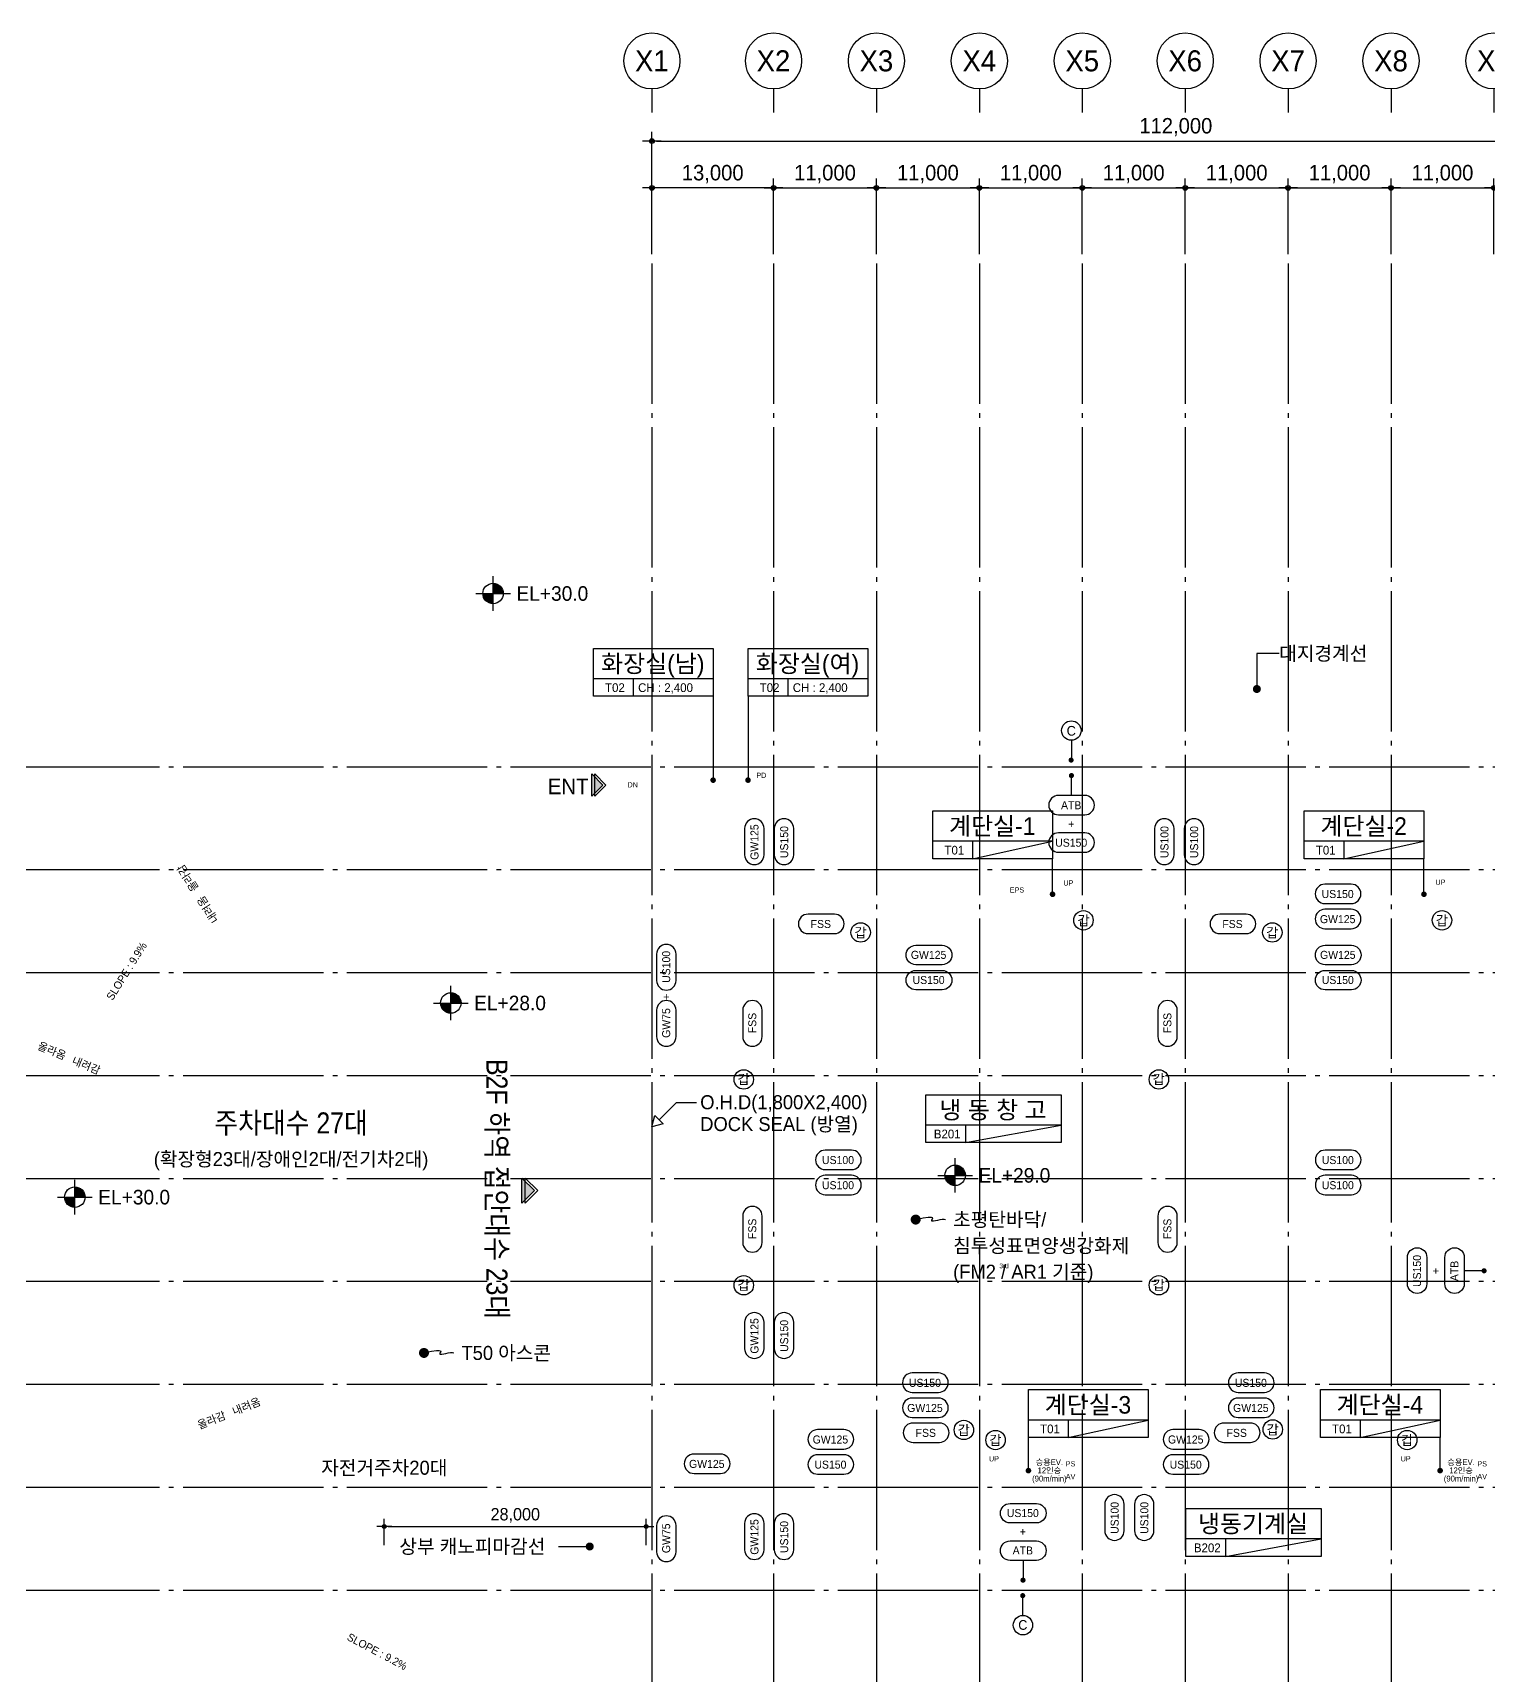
# Model space of a CAD drawing. Header units: millimetres. Extents: x 252735598 to 255219468, y 504282078 to 504550014.
# Drawn here: x 252814213 to 252969754, y 504374479 to 504550014 of the extents above; entities that cross this region are included whole.
import ezdxf
from ezdxf.enums import TextEntityAlignment as Align

# ---------------------------------------------------------------- set-up
doc = ezdxf.new("R2010")
doc.units = ezdxf.units.MM
doc.linetypes.add('CEN', pattern=[35, 30, -2, 1, -2])
for name, color, linetype in [('4A.TEC CEN', 1, 'CEN'), ('4A.TEC DIM', 7, 'Continuous'), ('4A.TEC TEXT', 7, 'Continuous'), ('4A.TEC TEXT 1', 3, 'Continuous'), ('4A.TEC TEXT 2', 3, 'Continuous'), ('4A.TEC 심볼', 7, 'Continuous'), ('㈜SE&C DIM', 7, 'Continuous'), ('㈜SE&C TEXT', 7, 'Continuous'), ('㈜SE&C TEXT 1', 3, 'Continuous')]:
    doc.layers.add(name, color=color, linetype=linetype)
doc.layers.add('DEFPOINT', color=135, linetype='Continuous', plot=False)
doc.styles.add('돋움', font='')
doc.styles.get('돋움').set_extended_font_data('돋움')
doc.dimstyles.new('DIM_400(외부치수)', dxfattribs={"dimscale": 1200, "dimtxt": 3.3, "dimasz": 1, "dimexe": 2, "dimexo": 2, "dimgap": 1, "dimtad": 1, "dimdec": 0, "dimdsep": 46, "dimlunit": 6, "dimtxsty": '돋움', "dimblk1": 'DIMDOT', "dimblk2": 'DIMDOT', "dimsah": 1, "dimcen": 2.5, "dimdle": 1.5, "dimclrd": 8, "dimclre": 8, "dimclrt": 3, "dimadec": 0, "dimazin": 0, "dimtfac": 1, "dimtdec": 0, "dimtix": 1, "dimtmove": 2, "dimatfit": 3, "dimldrblk": 'DIMDOT', "dimfxl": 1, "dimtvp": 1, "dimtolj": 1, "dimtzin": 0, "dimarcsym": 0})
doc.dimstyles.new('DIM_600(외부치수)', dxfattribs={"dimscale": 400, "dimtxt": 3.3, "dimasz": 1, "dimexe": 2, "dimexo": 2, "dimgap": 1, "dimtad": 1, "dimdec": 0, "dimdsep": 46, "dimlunit": 6, "dimtxsty": '돋움', "dimblk1": 'DIMDOT', "dimblk2": 'DIMDOT', "dimsah": 1, "dimcen": 2.5, "dimdle": 1.5, "dimclrd": 8, "dimclre": 8, "dimclrt": 3, "dimadec": 0, "dimazin": 0, "dimtfac": 1, "dimtdec": 0, "dimtix": 1, "dimtmove": 2, "dimatfit": 3, "dimldrblk": 'DIMDOT', "dimfxl": 1, "dimtvp": 1, "dimtolj": 1, "dimtzin": 0, "dimarcsym": 0})

# ---------------------------------------------------------------- blocks, each defined once
blk = doc.blocks.new('DIMDOT')
at = {"color": 0}
blk.add_line((-2, 0), (2, 0), dxfattribs=at)
for radius in [0.5, 0.25]:
    blk.add_circle((0, 0), radius, dxfattribs=at)
blk = doc.blocks.new('*D94')
at = {"layer": '4A.TEC DIM', "color": 8, "lineweight": -2, "transparency": 16777216}
for p, q in [((169308, -38163), (169308, -25069)), ((169808, -26069), (280808, -26069)), ((281308, -38163), (281308, -25069))]:
    blk.add_line(p, q, dxfattribs=at)
at = {"layer": 'Defpoints', "color": 0, "transparency": 16777216}
for p in [(281308, -26069), (169308, -39163), (281308, -39163)]:
    blk.add_point(p, dxfattribs=at)
at = {"layer": '4A.TEC DIM', "color": 8, "lineweight": -2, "transparency": 16777216, "xscale": 500, "yscale": 500, "zscale": 500, "rotation": 180}
blk.add_blockref('DIMDOT', (169308, -26069), dxfattribs=at)
at = {"layer": '4A.TEC DIM', "color": 8, "lineweight": -2, "transparency": 16777216, "xscale": 500, "yscale": 500, "zscale": 500}
blk.add_blockref('DIMDOT', (281308, -26069), dxfattribs=at)
at = {"layer": '4A.TEC DIM', "color": 3, "transparency": 16777216, "insert": (225308, -24584), "char_height": 1650, "attachment_point": 5, "style": '돋움'}
blk.add_mtext('\\A1;112,000', dxfattribs=at)
blk = doc.blocks.new('ccs122')
at = {"layer": '4A.TEC 심볼'}
blk.add_line((0, 8), (0, 3), dxfattribs=at)
blk.add_circle((0, 14), 6, dxfattribs=at)
at = {"layer": '4A.TEC TEXT 2', "color": 3, "style": '돋움'}
blk.add_attdef('NO', text='', height=4.5, dxfattribs=at).set_placement((-0.01, 14.02), align=Align.MIDDLE_CENTER)
blk = doc.blocks.new('*D103')
at = {"layer": '4A.TEC DIM', "color": 8, "lineweight": -2, "transparency": 16777216}
for p, q in [((169308, -38163), (169308, -30082)), ((181808, -31082), (169808, -31082)), ((182308, -38163), (182308, -30082))]:
    blk.add_line(p, q, dxfattribs=at)
at = {"layer": 'Defpoints', "color": 0, "transparency": 16777216}
for p in [(169308, -31082), (169308, -39163), (182308, -39163)]:
    blk.add_point(p, dxfattribs=at)
at = {"layer": '4A.TEC DIM', "color": 8, "lineweight": -2, "transparency": 16777216, "xscale": 500, "yscale": 500, "zscale": 500, "rotation": 180}
blk.add_blockref('DIMDOT', (169308, -31082), dxfattribs=at)
at = {"layer": '4A.TEC DIM', "color": 8, "lineweight": -2, "transparency": 16777216, "xscale": 500, "yscale": 500, "zscale": 500}
blk.add_blockref('DIMDOT', (182308, -31082), dxfattribs=at)
at = {"layer": '4A.TEC DIM', "color": 3, "transparency": 16777216, "insert": (175808, -29597), "char_height": 1650, "attachment_point": 5, "style": '돋움'}
blk.add_mtext('\\A1;13,000', dxfattribs=at)
blk = doc.blocks.new('*D106')
at = {"layer": '4A.TEC DIM', "color": 8, "lineweight": -2, "transparency": 16777216}
for p, q in [((259308, -38163), (259308, -30082)), ((259808, -31082), (269808, -31082)), ((270308, -38163), (270308, -30082))]:
    blk.add_line(p, q, dxfattribs=at)
at = {"layer": 'Defpoints', "color": 0, "transparency": 16777216}
for p in [(270308, -31082), (259308, -39163), (270308, -39163)]:
    blk.add_point(p, dxfattribs=at)
at = {"layer": '4A.TEC DIM', "color": 8, "lineweight": -2, "transparency": 16777216, "xscale": 500, "yscale": 500, "zscale": 500, "rotation": 180}
blk.add_blockref('DIMDOT', (259308, -31082), dxfattribs=at)
at = {"layer": '4A.TEC DIM', "color": 8, "lineweight": -2, "transparency": 16777216, "xscale": 500, "yscale": 500, "zscale": 500}
blk.add_blockref('DIMDOT', (270308, -31082), dxfattribs=at)
at = {"layer": '4A.TEC DIM', "color": 3, "transparency": 16777216, "insert": (264808, -29597), "char_height": 1650, "attachment_point": 5, "style": '돋움'}
blk.add_mtext('\\A1;11,000', dxfattribs=at)
blk = doc.blocks.new('*D107')
at = {"layer": '4A.TEC DIM', "color": 8, "lineweight": -2, "transparency": 16777216}
for p, q in [((248308, -38163), (248308, -30082)), ((248808, -31082), (258808, -31082)), ((259308, -38163), (259308, -30082))]:
    blk.add_line(p, q, dxfattribs=at)
at = {"layer": 'Defpoints', "color": 0, "transparency": 16777216}
for p in [(259308, -31082), (248308, -39163), (259308, -39163)]:
    blk.add_point(p, dxfattribs=at)
at = {"layer": '4A.TEC DIM', "color": 8, "lineweight": -2, "transparency": 16777216, "xscale": 500, "yscale": 500, "zscale": 500, "rotation": 180}
blk.add_blockref('DIMDOT', (248308, -31082), dxfattribs=at)
at = {"layer": '4A.TEC DIM', "color": 8, "lineweight": -2, "transparency": 16777216, "xscale": 500, "yscale": 500, "zscale": 500}
blk.add_blockref('DIMDOT', (259308, -31082), dxfattribs=at)
at = {"layer": '4A.TEC DIM', "color": 3, "transparency": 16777216, "insert": (253808, -29597), "char_height": 1650, "attachment_point": 5, "style": '돋움'}
blk.add_mtext('\\A1;11,000', dxfattribs=at)
blk = doc.blocks.new('*D108')
at = {"layer": '4A.TEC DIM', "color": 8, "lineweight": -2, "transparency": 16777216}
for p, q in [((237308, -38163), (237308, -30082)), ((237808, -31082), (247808, -31082)), ((248308, -38163), (248308, -30082))]:
    blk.add_line(p, q, dxfattribs=at)
at = {"layer": 'Defpoints', "color": 0, "transparency": 16777216}
for p in [(248308, -31082), (237308, -39163), (248308, -39163)]:
    blk.add_point(p, dxfattribs=at)
at = {"layer": '4A.TEC DIM', "color": 8, "lineweight": -2, "transparency": 16777216, "xscale": 500, "yscale": 500, "zscale": 500, "rotation": 180}
blk.add_blockref('DIMDOT', (237308, -31082), dxfattribs=at)
at = {"layer": '4A.TEC DIM', "color": 8, "lineweight": -2, "transparency": 16777216, "xscale": 500, "yscale": 500, "zscale": 500}
blk.add_blockref('DIMDOT', (248308, -31082), dxfattribs=at)
at = {"layer": '4A.TEC DIM', "color": 3, "transparency": 16777216, "insert": (242808, -29597), "char_height": 1650, "attachment_point": 5, "style": '돋움'}
blk.add_mtext('\\A1;11,000', dxfattribs=at)
blk = doc.blocks.new('*D109')
at = {"layer": '4A.TEC DIM', "color": 8, "lineweight": -2, "transparency": 16777216}
for p, q in [((226308, -38163), (226308, -30082)), ((226808, -31082), (236808, -31082)), ((237308, -38163), (237308, -30082))]:
    blk.add_line(p, q, dxfattribs=at)
at = {"layer": 'Defpoints', "color": 0, "transparency": 16777216}
for p in [(237308, -31082), (226308, -39163), (237308, -39163)]:
    blk.add_point(p, dxfattribs=at)
at = {"layer": '4A.TEC DIM', "color": 8, "lineweight": -2, "transparency": 16777216, "xscale": 500, "yscale": 500, "zscale": 500, "rotation": 180}
blk.add_blockref('DIMDOT', (226308, -31082), dxfattribs=at)
at = {"layer": '4A.TEC DIM', "color": 8, "lineweight": -2, "transparency": 16777216, "xscale": 500, "yscale": 500, "zscale": 500}
blk.add_blockref('DIMDOT', (237308, -31082), dxfattribs=at)
at = {"layer": '4A.TEC DIM', "color": 3, "transparency": 16777216, "insert": (231808, -29597), "char_height": 1650, "attachment_point": 5, "style": '돋움'}
blk.add_mtext('\\A1;11,000', dxfattribs=at)
blk = doc.blocks.new('*D110')
at = {"layer": '4A.TEC DIM', "color": 8, "lineweight": -2, "transparency": 16777216}
for p, q in [((215308, -38163), (215308, -30082)), ((215808, -31082), (225808, -31082)), ((226308, -38163), (226308, -30082))]:
    blk.add_line(p, q, dxfattribs=at)
at = {"layer": 'Defpoints', "color": 0, "transparency": 16777216}
for p in [(226308, -31082), (215308, -39163), (226308, -39163)]:
    blk.add_point(p, dxfattribs=at)
at = {"layer": '4A.TEC DIM', "color": 8, "lineweight": -2, "transparency": 16777216, "xscale": 500, "yscale": 500, "zscale": 500, "rotation": 180}
blk.add_blockref('DIMDOT', (215308, -31082), dxfattribs=at)
at = {"layer": '4A.TEC DIM', "color": 8, "lineweight": -2, "transparency": 16777216, "xscale": 500, "yscale": 500, "zscale": 500}
blk.add_blockref('DIMDOT', (226308, -31082), dxfattribs=at)
at = {"layer": '4A.TEC DIM', "color": 3, "transparency": 16777216, "insert": (220808, -29597), "char_height": 1650, "attachment_point": 5, "style": '돋움'}
blk.add_mtext('\\A1;11,000', dxfattribs=at)
blk = doc.blocks.new('*D111')
at = {"layer": '4A.TEC DIM', "color": 8, "lineweight": -2, "transparency": 16777216}
for p, q in [((204308, -38163), (204308, -30082)), ((204808, -31082), (214808, -31082)), ((215308, -38163), (215308, -30082))]:
    blk.add_line(p, q, dxfattribs=at)
at = {"layer": 'Defpoints', "color": 0, "transparency": 16777216}
for p in [(215308, -31082), (204308, -39163), (215308, -39163)]:
    blk.add_point(p, dxfattribs=at)
at = {"layer": '4A.TEC DIM', "color": 8, "lineweight": -2, "transparency": 16777216, "xscale": 500, "yscale": 500, "zscale": 500, "rotation": 180}
blk.add_blockref('DIMDOT', (204308, -31082), dxfattribs=at)
at = {"layer": '4A.TEC DIM', "color": 8, "lineweight": -2, "transparency": 16777216, "xscale": 500, "yscale": 500, "zscale": 500}
blk.add_blockref('DIMDOT', (215308, -31082), dxfattribs=at)
at = {"layer": '4A.TEC DIM', "color": 3, "transparency": 16777216, "insert": (209808, -29597), "char_height": 1650, "attachment_point": 5, "style": '돋움'}
blk.add_mtext('\\A1;11,000', dxfattribs=at)
blk = doc.blocks.new('*D112')
at = {"layer": '4A.TEC DIM', "color": 8, "lineweight": -2, "transparency": 16777216}
for p, q in [((193308, -38163), (193308, -30082)), ((193808, -31082), (203808, -31082)), ((204308, -38163), (204308, -30082))]:
    blk.add_line(p, q, dxfattribs=at)
at = {"layer": 'Defpoints', "color": 0, "transparency": 16777216}
for p in [(204308, -31082), (193308, -39163), (204308, -39163)]:
    blk.add_point(p, dxfattribs=at)
at = {"layer": '4A.TEC DIM', "color": 8, "lineweight": -2, "transparency": 16777216, "xscale": 500, "yscale": 500, "zscale": 500, "rotation": 180}
blk.add_blockref('DIMDOT', (193308, -31082), dxfattribs=at)
at = {"layer": '4A.TEC DIM', "color": 8, "lineweight": -2, "transparency": 16777216, "xscale": 500, "yscale": 500, "zscale": 500}
blk.add_blockref('DIMDOT', (204308, -31082), dxfattribs=at)
at = {"layer": '4A.TEC DIM', "color": 3, "transparency": 16777216, "insert": (198808, -29597), "char_height": 1650, "attachment_point": 5, "style": '돋움'}
blk.add_mtext('\\A1;11,000', dxfattribs=at)
blk = doc.blocks.new('*D113')
at = {"layer": '4A.TEC DIM', "color": 8, "lineweight": -2, "transparency": 16777216}
for p, q in [((182308, -38163), (182308, -30082)), ((182808, -31082), (192808, -31082)), ((193308, -38163), (193308, -30082))]:
    blk.add_line(p, q, dxfattribs=at)
at = {"layer": 'Defpoints', "color": 0, "transparency": 16777216}
for p in [(193308, -31082), (182308, -39163), (193308, -39163)]:
    blk.add_point(p, dxfattribs=at)
at = {"layer": '4A.TEC DIM', "color": 8, "lineweight": -2, "transparency": 16777216, "xscale": 500, "yscale": 500, "zscale": 500, "rotation": 180}
blk.add_blockref('DIMDOT', (182308, -31082), dxfattribs=at)
at = {"layer": '4A.TEC DIM', "color": 8, "lineweight": -2, "transparency": 16777216, "xscale": 500, "yscale": 500, "zscale": 500}
blk.add_blockref('DIMDOT', (193308, -31082), dxfattribs=at)
at = {"layer": '4A.TEC DIM', "color": 3, "transparency": 16777216, "insert": (187808, -29597), "char_height": 1650, "attachment_point": 5, "style": '돋움'}
blk.add_mtext('\\A1;11,000', dxfattribs=at)
blk = doc.blocks.new('FL-LEVEL1')
at = {"layer": '4A.TEC 심볼', "linetype": 'ByBlock'}
h = blk.add_hatch(color=256, dxfattribs=at)
h.paths.add_polyline_path([(295, 175), (295, 0), (470, 0, 0.414214)])
h.paths.add_polyline_path([(295, 0), (120, 0, 0.414214), (295, -175)])
for p, q in [((295, -295), (295, 295)), ((0, 0), (590, 0))]:
    blk.add_line(p, q, dxfattribs=at)
blk.add_circle((295, 0), 175, dxfattribs=at)
at = {"layer": '4A.TEC TEXT 2', "color": 3, "linetype": 'ByBlock', "style": '돋움'}
blk.add_attdef('FL', text='', height=250, dxfattribs=at).set_placement((695, 0), align=Align.MIDDLE_LEFT)
blk = doc.blocks.new('zw$CF70')
at = {"layer": '4A.TEC 심볼', "color": 1, "const_width": 640}
blk.add_lwpolyline([(320, 7842, 1), (961, 7842, 1)], format="xyb", close=True, dxfattribs=at)
at = {"layer": '4A.TEC 심볼', "color": 1}
blk.add_lwpolyline([(642, 7842), (1607, 8062), (2240, 8164), (2606, 8172), (2767, 8112), (2789, 8009), (2736, 7889), (2671, 7777), (2659, 7697), (2749, 7670), (2931, 7686), (3177, 7730), (3464, 7787), (3763, 7842), (4050, 7880), (4299, 7885), (4484, 7842)], dxfattribs=at)
at = {"layer": '4A.TEC TEXT', "style": '돋움'}
for s, height, p in [('초평탄바닥/', 1800, (5445, 7842)), ('침투성표면양생강화제', 1800, (5445, 4499)), ('(FM2 / AR1 기준)', 1800, (5445, 1156)), ('3rd', 600, (11376, 1901))]:
    blk.add_text(s, height=height, dxfattribs=at).set_placement(p, align=Align.MIDDLE_LEFT)
blk = doc.blocks.new('*D55')
at = {"layer": 'Defpoints', "color": 0, "transparency": 16777216}
for p in [(252879774, 504390370), (252851774, 504387577), (252879774, 504387577)]:
    blk.add_point(p, dxfattribs=at)
at = {"layer": '㈜SE&C DIM', "color": 8, "lineweight": -2, "ltscale": 10, "transparency": 16777216}
for p, q in [((252851774, 504388377), (252851774, 504391170)), ((252879774, 504388377), (252879774, 504391170)), ((252852174, 504390370), (252879374, 504390370))]:
    blk.add_line(p, q, dxfattribs=at)
at = {"layer": '㈜SE&C DIM', "color": 8, "lineweight": -2, "transparency": 16777216, "xscale": 400, "yscale": 400, "zscale": 400, "rotation": 180}
blk.add_blockref('DIMDOT', (252851774, 504390370), dxfattribs=at)
at = {"layer": '㈜SE&C DIM', "color": 8, "lineweight": -2, "transparency": 16777216, "xscale": 400, "yscale": 400, "zscale": 400}
blk.add_blockref('DIMDOT', (252879774, 504390370), dxfattribs=at)
at = {"layer": '㈜SE&C DIM', "color": 3, "transparency": 16777216, "insert": (252865774, 504391558), "char_height": 1320, "attachment_point": 5, "style": '돋움'}
blk.add_mtext('\\A1;28,000', dxfattribs=at)
blk = doc.blocks.new('dwg9CDF')
at = {"layer": '4A.TEC 심볼', "color": 3, "linetype": 'ByBlock'}
ref = blk.add_blockref('FL-LEVEL1', (150493, -74424, 31666), dxfattribs=dict(at, xscale=6.250000000000405, yscale=6.250000000000405, zscale=6.250000000000405))
ref.add_attrib('FL', 'EL+30.0', dxfattribs={"layer": '4A.TEC TEXT 1', "color": 3, "linetype": 'ByBlock', "height": 1562.5, "style": '돋움'}).set_placement((154837, -74424, 31666), align=Align.MIDDLE_LEFT)
blk = doc.blocks.new('dwgFD3B')
at = {"layer": '4A.TEC CEN', "color": 250, "ltscale": 500}
for p, q in [((49194.51, -92936.83, -3333.33), (358000, -92936.83, -3333.33)), ((49194.51, -103936.83, -3333.33), (358000, -103936.83, -3333.33)), ((49194.51, -114936.83, -3333.33), (358000, -114936.83, -3333.33)), ((49194.51, -125936.83, -3333.33), (358000, -125936.83, -3333.33)), ((49194.51, -136936.83, -3333.33), (358000, -136936.83, -3333.33)), ((49194.51, -147936.83, -3333.33), (358000, -147936.83, -3333.33)), ((49194.51, -158936.83, -3333.33), (358000, -158936.83, -3333.33)), ((49194.51, -169936.83, -3333.33), (358000, -169936.83, -3333.33)), ((49194.51, -180936.83, -3333.33), (358000, -180936.83, -3333.33))]:
    blk.add_line(p, q, dxfattribs=at)
at = {"layer": '4A.TEC CEN', "color": 250, "ltscale": 500, "elevation": -3333.33}
for points in [[(169307.63, -39163.16), (169307.63, -267000)], [(182307.63, -39163.16), (182307.63, -267000)], [(193307.63, -39163.16), (193307.63, -267000)], [(204307.63, -39163.16), (204307.63, -267000)], [(215307.63, -39163.16), (215307.63, -267000)], [(226307.63, -39163.16), (226307.63, -267000)], [(237307.63, -39163.16), (237307.63, -267000)], [(248307.63, -39163.16), (248307.63, -267000)]]:
    blk.add_lwpolyline(points, dxfattribs=at)
at = {"layer": '4A.TEC 심볼'}
ref = blk.add_blockref('ccs122', (169307.63, -24500.01, 1666.22), dxfattribs=dict(at, xscale=499.9999977496833, yscale=499.9999977496833, zscale=499.9999977496833))
ref.add_attrib('NO', 'X1', dxfattribs={"layer": '0', "color": 3, "height": 2250, "style": '돋움'}).set_placement((169304.55, -17491.05, 1666.22), align=Align.MIDDLE_CENTER)
ref = blk.add_blockref('ccs122', (182307.63, -24500, -3333.78), dxfattribs=dict(at, xscale=499.9999977496833, yscale=499.9999977496833, zscale=499.9999977496833))
ref.add_attrib('NO', 'X2', dxfattribs={"layer": '0', "color": 3, "height": 2250, "style": '돋움'}).set_placement((182304.55, -17491.04, -3333.78), align=Align.MIDDLE_CENTER)
ref = blk.add_blockref('ccs122', (193307.63, -24500, -3333.78), dxfattribs=dict(at, xscale=499.9999977496833, yscale=499.9999977496833, zscale=499.9999977496833))
ref.add_attrib('NO', 'X3', dxfattribs={"layer": '0', "color": 3, "height": 2250, "style": '돋움'}).set_placement((193304.55, -17491.04, -3333.78), align=Align.MIDDLE_CENTER)
ref = blk.add_blockref('ccs122', (204307.63, -24500, -3333.78), dxfattribs=dict(at, xscale=499.9999977496833, yscale=499.9999977496833, zscale=499.9999977496833))
ref.add_attrib('NO', 'X4', dxfattribs={"layer": '0', "color": 3, "height": 2250, "style": '돋움'}).set_placement((204304.55, -17491.04, -3333.78), align=Align.MIDDLE_CENTER)
ref = blk.add_blockref('ccs122', (215307.63, -24500, -3333.78), dxfattribs=dict(at, xscale=499.9999977496833, yscale=499.9999977496833, zscale=499.9999977496833))
ref.add_attrib('NO', 'X5', dxfattribs={"layer": '0', "color": 3, "height": 2250, "style": '돋움'}).set_placement((215304.55, -17491.04, -3333.78), align=Align.MIDDLE_CENTER)
ref = blk.add_blockref('ccs122', (226307.63, -24500, -3333.78), dxfattribs=dict(at, xscale=499.9999977496833, yscale=499.9999977496833, zscale=499.9999977496833))
ref.add_attrib('NO', 'X6', dxfattribs={"layer": '0', "color": 3, "height": 2250, "style": '돋움'}).set_placement((226304.55, -17491.04, -3333.78), align=Align.MIDDLE_CENTER)
ref = blk.add_blockref('ccs122', (237307.63, -24499.99, -3333.78), dxfattribs=dict(at, xscale=499.9999977496833, yscale=499.9999977496833, zscale=499.9999977496833))
ref.add_attrib('NO', 'X7', dxfattribs={"layer": '0', "color": 3, "height": 2250, "style": '돋움'}).set_placement((237304.55, -17491.04, -3333.78), align=Align.MIDDLE_CENTER)
ref = blk.add_blockref('ccs122', (248307.63, -24500, -3333.78), dxfattribs=dict(at, xscale=499.9999977496833, yscale=499.9999977496833, zscale=499.9999977496833))
ref.add_attrib('NO', 'X8', dxfattribs={"layer": '0', "color": 3, "height": 2250, "style": '돋움'}).set_placement((248304.55, -17491.04, -3333.78), align=Align.MIDDLE_CENTER)
ref = blk.add_blockref('ccs122', (259307.63, -24499.99, -3333.78), dxfattribs=dict(at, xscale=499.9999977496833, yscale=499.9999977496833, zscale=499.9999977496833))
ref.add_attrib('NO', 'X9', dxfattribs={"layer": '0', "color": 3, "height": 2250, "style": '돋움'}).set_placement((259304.55, -17491.04, -3333.78), align=Align.MIDDLE_CENTER)
at = {"layer": '4A.TEC DIM'}
for base, p1, p2, picture, middle in [((281307.63, -26068.86, 1666.22), (169307.63, -39163.16, 1666.22), (281307.63, -39163.16, 1666.22), '*D94', (225307.63, -24583.79, 1666.22)), ((169307.63, -31081.58, 1666.22), (182307.63, -39163.16, 1666.22), (169307.63, -39163.16, 1666.22), '*D103', (175807.63, -29596.51, 1666.22))]:
    dim = blk.add_linear_dim(base=base, p1=p1, p2=p2, dimstyle='DIM_600(외부치수)', override={"dimscale": 500, "dimdec": 1, "dimtxsty": '돋움', "dimblk1": 'DIMDOT', "dimblk2": 'DIMDOT'}, dxfattribs=at)
    dim.commit()
    dim.dimension.update_dxf_attribs({"geometry": picture, "text_midpoint": middle})
for base, p1, p2, picture, middle in [((193307.63, -31081.58, 1666.67), (182307.63, -39163.16, 1666.67), (193307.63, -39163.16, 1666.67), '*D113', (187807.63, -29596.51, 1666.67)), ((204307.63, -31081.58, 6666.22), (193307.63, -39163.16, 6666.22), (204307.63, -39163.16, 6666.22), '*D112', (198807.63, -29596.51, 6666.22)), ((215307.63, -31081.58, 1666.22), (204307.63, -39163.16, 1666.22), (215307.63, -39163.16, 1666.22), '*D111', (209807.63, -29596.51, 1666.22)), ((226307.63, -31081.58, 1666.22), (215307.63, -39163.16, 1666.22), (226307.63, -39163.16, 1666.22), '*D110', (220807.63, -29596.51, 1666.22)), ((237307.63, -31081.58, 1666.22), (226307.63, -39163.16, 1666.22), (237307.63, -39163.16, 1666.22), '*D109', (231807.63, -29596.51, 1666.22)), ((248307.63, -31081.58, 11666.22), (237307.63, -39163.16, 11666.22), (248307.63, -39163.16, 11666.22), '*D108', (242807.63, -29596.51, 11666.22)), ((259307.63, -31081.58, 6666.22), (248307.63, -39163.16, 6666.22), (259307.63, -39163.16, 6666.22), '*D107', (253807.63, -29596.51, 6666.22)), ((270307.63, -31081.58, 1666.22), (259307.63, -39163.16, 1666.22), (270307.63, -39163.16, 1666.22), '*D106', (264807.63, -29596.51, 1666.22))]:
    dim = blk.add_linear_dim(base=base, p1=p1, p2=p2, angle=180, dimstyle='DIM_600(외부치수)', override={"dimscale": 500, "dimdec": 1, "dimtxsty": '돋움', "dimblk1": 'DIMDOT', "dimblk2": 'DIMDOT'}, dxfattribs=at)
    dim.commit()
    dim.dimension.update_dxf_attribs({"geometry": picture, "text_midpoint": middle})

msp = doc.modelspace()

# ---------------------------------------------------------------- hatches: boundary and pattern name
at = {"layer": '4A.TEC 심볼'}
for points in [[(252873947.9, 504468434.9), (252873947.9, 504470807), (252875134, 504469620.9)], [(252866490.8, 504424944), (252866490.8, 504427612.6), (252867825.1, 504426278.3)]]:
    msp.add_hatch(color=256, dxfattribs=at).paths.add_polyline_path(points)

# ---------------------------------------------------------------- linework, layer by layer
at = {"layer": '4A.TEC TEXT', "const_width": 273.3}
for points in [[(252925058.2, 504472221.5, 1), (252925303.8, 504472341.3, 1)], [(252925088.2, 504470687.2, -1), (252925333.8, 504470567.4, -1)], [(252969379.9, 504417575.7, 1), (252969260.2, 504417821.3, 1)], [(252919915.9, 504384571.5, 1), (252920161.5, 504384691.3, 1)], [(252919886, 504383037.2, -1), (252920131.6, 504382917.4, -1)]]:
    msp.add_lwpolyline(points, format="xyb", close=True, dxfattribs=at)
at = {"layer": '4A.TEC 심볼'}
for p, q in [((252886917.3, 504480977.5), (252874117.4, 504480977.5)), ((252878367.4, 504480977.5), (252878367.4, 504479102.5)), ((252903449.2, 504480977.5), (252890649.3, 504480977.5)), ((252894899.3, 504480977.5), (252894899.3, 504479102.5)), ((252886917.3, 504479102.5), (252886917.3, 504470140.5, -38344.4)), ((252890649.3, 504479102.5), (252890649.3, 504470140.5, -38344.4)), ((252923196.7, 504463606.2, 3333.3), (252910396.8, 504463606.2, 3333.3)), ((252914646.8, 504461731.2, 3333.3), (252923196.7, 504463606.2, 3333.3)), ((252914646.8, 504463606.2, 3333.3), (252914646.8, 504461731.2, 3333.3)), ((252962892.6, 504463606.2, 3333.3), (252950092.7, 504463606.2, 3333.3)), ((252954342.7, 504461731.2, 3333.3), (252962892.6, 504463606.2, 3333.3)), ((252954342.7, 504463606.2, 3333.3), (252954342.7, 504461731.2, 3333.3)), ((252923196.7, 504457962.8, 3333.3), (252923196.7, 504461731.2, 3333.3)), ((252962892.6, 504457962.8, 3333.3), (252962892.6, 504461731.2, 3333.3)), ((252924102.6, 504433271.3, 4999.1), (252909636, 504433271.3, 4999.1)), ((252913886, 504433271.3, 4999.1), (252913886, 504431396.3, 4999.1)), ((252913886, 504431396.3, 4999.1), (252924102.6, 504433271.3, 4999.1)), ((252933419.9, 504401750, 6250), (252920620, 504401750, 6250)), ((252924870, 504399875, 6250), (252933419.9, 504401750, 6250)), ((252924870, 504401750, 6250), (252924870, 504399875, 6250)), ((252964620, 504401750, 6250), (252951820.1, 504401750, 6250)), ((252956070.1, 504399875, 6250), (252964620, 504401750, 6250)), ((252956070.1, 504401750, 6250), (252956070.1, 504399875, 6250)), ((252920620, 504396359, 6250), (252920620, 504399875, 6250)), ((252964620, 504396359, 6250), (252964620, 504399875, 6250)), ((252951898.5, 504389040.7), (252937432, 504389040.7)), ((252941682, 504389040.7), (252941682, 504387165.7)), ((252941682, 504387165.7), (252951898.5, 504389040.7))]:
    msp.add_line(p, q, dxfattribs=at)
for points in [[(252874117.4, 504484227.5), (252886917.3, 504484227.5), (252886917.3, 504479102.5), (252874117.4, 504479102.5)], [(252890649.3, 504484227.5), (252903449.2, 504484227.5), (252903449.2, 504479102.5), (252890649.3, 504479102.5)], [(252937432, 504392290.7), (252951898.5, 504392290.7), (252951898.5, 504387165.7), (252937432, 504387165.7)]]:
    msp.add_lwpolyline(points, close=True, dxfattribs=at)
at = {"layer": '4A.TEC 심볼', "color": 1}
for points, elevation in [([(252947421.2, 504483688.1), (252945033.8, 504483688.1), (252945033.8, 504479880.3)], -6667.1), ([(252881139.6, 504433842.8), (252883000.5, 504435703.7)], -0.4), ([(252883000.5, 504435703.7), (252885125.6, 504435703.7)], -0.4), ([(252870379.9, 504388228.6), (252873730.7, 504388228.6)], -0.4)]:
    msp.add_lwpolyline(points, dxfattribs=dict(at, elevation=elevation))
for points, const_width, elevation in [([(252944820.3, 504479880.3, 1), (252945247.3, 504479880.3, 1)], 427, -6667.1), ([(252855749.4, 504408917.9, 1), (252856283.1, 504408917.9, 1)], 533.7, 0.4), ([(252873944.2, 504388228.6, 1), (252873517.2, 504388228.6, 1)], 427, -0.4)]:
    msp.add_lwpolyline(points, format="xyb", close=True, dxfattribs=dict(at, const_width=const_width, elevation=elevation))
at = {"layer": '4A.TEC 심볼'}
for points in [[(252925205.9, 504474399.9), (252925205.9, 504472348.9)], [(252925235.8, 504468508.9), (252925235.8, 504470559.9)], [(252967201.6, 504417723.3), (252969252.6, 504417723.3)], [(252920063.6, 504386749.9), (252920063.6, 504384698.9)], [(252920033.6, 504380858.9), (252920033.6, 504382909.9)]]:
    msp.add_lwpolyline(points, dxfattribs=at)
for points, elevation in [([(252875134, 504469620.9), (252873947.9, 504468434.9), (252873947.9, 504470807), (252875134, 504469620.9)], 4165.7), ([(252875450.3, 504469620.9), (252874264.2, 504468434.9), (252874264.2, 504470807), (252875450.3, 504469620.9)], 4165.7), ([(252867825.1, 504426278.3), (252866490.8, 504424944), (252866490.8, 504427612.6), (252867825.1, 504426278.3)], 3332.9), ([(252868180.9, 504426278.3), (252866846.6, 504424944), (252866846.6, 504427612.6), (252868180.9, 504426278.3)], 3332.9)]:
    msp.add_lwpolyline(points, dxfattribs=dict(at, elevation=elevation))
at = {"layer": '4A.TEC 심볼', "const_width": 298.9}
for points, elevation in [([(252887066.7, 504470140.5, 1), (252886767.9, 504470140.5, 1)], -38344.4), ([(252890798.7, 504470140.5, 1), (252890499.8, 504470140.5, 1)], -38344.4), ([(252923346.1, 504457944.5, 1), (252923047.2, 504457944.5, 1)], 3333.3), ([(252963042, 504457944.5, 1), (252962743.1, 504457944.5, 1)], 3333.3), ([(252920769.4, 504396340.8, 1), (252920470.5, 504396340.8, 1)], 6250), ([(252964769.4, 504396340.8, 1), (252964470.5, 504396340.8, 1)], 6250)]:
    msp.add_lwpolyline(points, format="xyb", close=True, dxfattribs=dict(at, elevation=elevation))
at = {"layer": '4A.TEC 심볼'}
for points in [[(252926644, 504468508.9), (252923827.6, 504468508.9, 1), (252923827.6, 504466435.1), (252926644, 504466435.1, 1)], [(252890286.6, 504464972.1), (252890286.6, 504462155.8, 1), (252892360.4, 504462155.8), (252892360.4, 504464972.1, 1)], [(252893459.9, 504464972.1), (252893459.9, 504462155.8, 1), (252895533.7, 504462155.8), (252895533.7, 504464972.1, 1)], [(252934104.2, 504464972.1), (252934104.2, 504462155.8, 1), (252936177.9, 504462155.8), (252936177.9, 504464972.1, 1)], [(252937277.5, 504464972.1), (252937277.5, 504462155.8, 1), (252939351.2, 504462155.8), (252939351.2, 504464972.1, 1)], [(252926644, 504464508.9), (252923827.6, 504464508.9, 1), (252923827.6, 504462435.1), (252926644, 504462435.1, 1)], [(252899881, 504455818.8), (252897064.7, 504455818.8, 1), (252897064.7, 504453745.1), (252899881, 504453745.1, 1)], [(252943881, 504455818.8), (252941064.7, 504455818.8, 1), (252941064.7, 504453745.1), (252943881, 504453745.1, 1)], [(252882956.2, 504448730.3), (252882956.2, 504451546.7, 1), (252880882.4, 504451546.7), (252880882.4, 504448730.3, 1)], [(252911399.9, 504450413), (252908583.6, 504450413, -1), (252908583.6, 504452486.8), (252911399.9, 504452486.8, -1)], [(252955136.3, 504450413), (252952319.9, 504450413, -1), (252952319.9, 504452486.8), (252955136.3, 504452486.8, -1)], [(252911399.9, 504447727.6), (252908583.6, 504447727.6, -1), (252908583.6, 504449801.3), (252911399.9, 504449801.3, -1)], [(252955136.3, 504447727.6), (252952319.9, 504447727.6, -1), (252952319.9, 504449801.3), (252955136.3, 504449801.3, -1)], [(252882956.2, 504442730.3), (252882956.2, 504445546.7, 1), (252880882.4, 504445546.7), (252880882.4, 504442730.3, 1)], [(252892155.6, 504442730.3), (252892155.6, 504445546.7, 1), (252890081.9, 504445546.7), (252890081.9, 504442730.3, 1)], [(252936525.9, 504442730.3), (252936525.9, 504445546.7, 1), (252934452.2, 504445546.7), (252934452.2, 504442730.3, 1)], [(252955136.3, 504430586.8), (252952319.9, 504430586.8, 1), (252952319.9, 504428513), (252955136.3, 504428513, 1)], [(252955136.3, 504427901.3), (252952319.9, 504427901.3, 1), (252952319.9, 504425827.6), (252955136.3, 504425827.6, 1)], [(252892155.6, 504420730.3), (252892155.6, 504423546.7, 1), (252890081.9, 504423546.7), (252890081.9, 504420730.3, 1)], [(252936525.9, 504420730.3), (252936525.9, 504423546.7, 1), (252934452.2, 504423546.7), (252934452.2, 504420730.3, 1)], [(252963201.6, 504419131.5), (252963201.6, 504416315.1, -1), (252961127.9, 504416315.1), (252961127.9, 504419131.5, -1)], [(252967201.6, 504419131.5), (252967201.6, 504416315.1, -1), (252965127.9, 504416315.1), (252965127.9, 504419131.5, -1)], [(252890286.6, 504412190.6), (252890286.6, 504409374.2, 1), (252892360.4, 504409374.2), (252892360.4, 504412190.6, 1)], [(252893459.9, 504412190.6), (252893459.9, 504409374.2, 1), (252895533.7, 504409374.2), (252895533.7, 504412190.6, 1)], [(252911101.7, 504401428.9), (252908285.3, 504401428.9, 1), (252908285.3, 504399355.2), (252911101.7, 504399355.2, 1)], [(252944336.6, 504401428.9), (252941520.3, 504401428.9, 1), (252941520.3, 504399355.2), (252944336.6, 504399355.2, 1)], [(252900906.2, 504400719.1), (252898089.8, 504400719.1, 1), (252898089.8, 504398645.3), (252900906.2, 504398645.3, 1)], [(252938881.3, 504400719.1), (252936064.9, 504400719.1, 1), (252936064.9, 504398645.3), (252938881.3, 504398645.3, 1)], [(252887694.9, 504398110.5), (252884878.5, 504398110.5, 1), (252884878.5, 504396036.7), (252887694.9, 504396036.7, 1)], [(252900906.2, 504398033.6), (252898089.8, 504398033.6, 1), (252898089.8, 504395959.9), (252900906.2, 504395959.9, 1)], [(252938881.3, 504398033.6), (252936064.9, 504398033.6, 1), (252936064.9, 504395959.9), (252938881.3, 504395959.9, 1)], [(252921471.8, 504390749.9), (252918655.4, 504390749.9, -1), (252918655.4, 504392823.6), (252921471.8, 504392823.6, -1)], [(252928779.2, 504392737.1), (252928779.2, 504389920.8, 1), (252930852.9, 504389920.8), (252930852.9, 504392737.1, 1)], [(252931952.5, 504392737.1), (252931952.5, 504389920.8, 1), (252934026.2, 504389920.8), (252934026.2, 504392737.1, 1)], [(252882956.2, 504387656), (252882956.2, 504390472.4, 1), (252880882.4, 504390472.4), (252880882.4, 504387656, 1)], [(252890286.6, 504390698.4), (252890286.6, 504387882.1, 1), (252892360.4, 504387882.1), (252892360.4, 504390698.4, 1)], [(252893459.9, 504390698.4), (252893459.9, 504387882.1, 1), (252895533.7, 504387882.1), (252895533.7, 504390698.4, 1)], [(252921471.8, 504386749.9), (252918655.4, 504386749.9, -1), (252918655.4, 504388823.6), (252921471.8, 504388823.6, -1)]]:
    msp.add_lwpolyline(points, format="xyb", close=True, dxfattribs=at)
for points, elevation in [([(252910396.8, 504466856.2), (252923196.7, 504466856.2), (252923196.7, 504461731.2), (252910396.8, 504461731.2)], 3333.3), ([(252950092.7, 504466856.2), (252962892.6, 504466856.2), (252962892.6, 504461731.2), (252950092.7, 504461731.2)], 3333.3), ([(252909636, 504436521.3), (252924102.6, 504436521.3), (252924102.6, 504431396.3), (252909636, 504431396.3)], 4999.1), ([(252920620, 504405000), (252933419.9, 504405000), (252933419.9, 504399875), (252920620, 504399875)], 6250), ([(252951820.1, 504405000), (252964620, 504405000), (252964620, 504399875), (252951820.1, 504399875)], 6250)]:
    msp.add_lwpolyline(points, close=True, dxfattribs=dict(at, elevation=elevation))
at = {"layer": '4A.TEC 심볼', "elevation": -10000}
for points in [[(252955120, 504459021.6), (252952303.7, 504459021.6, 1), (252952303.7, 504456947.9), (252955120, 504456947.9, 1)], [(252955120, 504456336.2), (252952303.7, 504456336.2, 1), (252952303.7, 504454262.5), (252955120, 504454262.5, 1)], [(252901720.3, 504430586.8), (252898903.9, 504430586.8, 1), (252898903.9, 504428513), (252901720.3, 504428513, 1)], [(252901720.3, 504427901.3), (252898903.9, 504427901.3, 1), (252898903.9, 504425827.6), (252901720.3, 504425827.6, 1)], [(252911010.7, 504406776.5), (252908194.4, 504406776.5, 1), (252908194.4, 504404702.8), (252911010.7, 504404702.8, 1)], [(252945845.1, 504406776.5), (252943028.8, 504406776.5, 1), (252943028.8, 504404702.8), (252945845.1, 504404702.8, 1)], [(252911010.7, 504404091), (252908194.4, 504404091, 1), (252908194.4, 504402017.3), (252911010.7, 504402017.3, 1)], [(252945845.1, 504404091), (252943028.8, 504404091, 1), (252943028.8, 504402017.3), (252945845.1, 504402017.3, 1)]]:
    msp.add_lwpolyline(points, format="xyb", close=True, dxfattribs=at)
at = {"layer": '4A.TEC 심볼', "color": 1, "elevation": -0.4}
msp.add_lwpolyline([(252880374.2, 504433077.3), (252880697.7, 504434284.7), (252881581.6, 504433400.8)], close=True, dxfattribs=at)
at = {"layer": '4A.TEC 심볼', "color": 1}
msp.add_lwpolyline([(252856017.2, 504408917.9), (252856821.6, 504409101.5), (252857349.4, 504409186.2), (252857653.8, 504409193), (252857788.4, 504409143), (252857806.7, 504409057.4), (252857762.2, 504408957.3), (252857708.2, 504408863.7), (252857698.4, 504408797.8), (252857773.6, 504408775), (252857924.8, 504408788.4), (252858130.4, 504408825.2), (252858368.8, 504408872.8), (252858618.6, 504408918.6), (252858857.9, 504408949.7), (252859065.4, 504408953.7), (252859219.4, 504408917.9)], dxfattribs=at)
at = {"layer": '4A.TEC 심볼'}
for centre in [(252925205.9, 504475436.8), (252926501.3, 504455158.9, 3333.3), (252964822.4, 504455158.9, 3333.3), (252902690.1, 504453867.2, 4166.7), (252946690.1, 504453867.2, 4166.7), (252890191.2, 504438149.9, 4166.7), (252934561.5, 504438149.9, 4166.7), (252890191.2, 504416149.9, 4166.7), (252934561.5, 504416149.9, 4166.7), (252913715.7, 504400685.7), (252946732.8, 504400738.8), (252917102.4, 504399608.4, 12500), (252961102.4, 504399608.4, 12500), (252920033.6, 504379822)]:
    msp.add_circle(centre, 1036.9, dxfattribs=at)

# ---------------------------------------------------------------- block references
for name, p in [('dwgFD3B', (252711066.5, 504564514.2, 3333.3)), ('dwg9CDF', (252711066.5, 504564514.2, -1666.7))]:
    msp.add_blockref(name, p)
at = {"layer": '4A.TEC 심볼', "color": 3, "linetype": 'ByBlock'}
ref = msp.add_blockref('FL-LEVEL1', (252857036.2, 504446320), dxfattribs=dict(at, xscale=6.250000000000405, yscale=6.250000000000405, zscale=6.250000000000405))
ref.add_attrib('FL', 'EL+28.0', dxfattribs={"layer": '4A.TEC TEXT 1', "color": 3, "linetype": 'ByBlock', "height": 1562.5, "style": '돋움'}).set_placement((252861380, 504446320), align=Align.MIDDLE_LEFT)
ref = msp.add_blockref('FL-LEVEL1', (252910942.9, 504427899.9, 5000), dxfattribs=dict(at, xscale=6.250000000000405, yscale=6.250000000000405, zscale=6.250000000000405))
ref.add_attrib('FL', 'EL+29.0', dxfattribs={"layer": '4A.TEC TEXT 1', "color": 3, "linetype": 'ByBlock', "height": 1562.5, "style": '돋움'}).set_placement((252915286.6, 504427899.9, 5000), align=Align.MIDDLE_LEFT)
ref = msp.add_blockref('FL-LEVEL1', (252816860, 504425570), dxfattribs=dict(at, xscale=6.250000000000405, yscale=6.250000000000405, zscale=6.250000000000405))
ref.add_attrib('FL', 'EL+30.0', dxfattribs={"layer": '4A.TEC TEXT 1', "color": 3, "linetype": 'ByBlock', "height": 1562.5, "style": '돋움'}).set_placement((252821203.7, 504425570), align=Align.MIDDLE_LEFT)
at = {"layer": 'DEFPOINT', "xscale": 0.8333333333333333, "yscale": 0.8333333333333333, "zscale": 0.8333333333333333}
msp.add_blockref('zw$CF70', (252908035.5, 504416634.9, 5000), dxfattribs=at)

# ---------------------------------------------------------------- texts
at = {"layer": '4A.TEC TEXT', "color": 3, "style": '돋움'}
for s, height, p in [('화장실(남)', 1875, (252880474.9, 504482598.3)), ('화장실(여)', 1875, (252897006.7, 504482598.3)), ('T02', 937.5, (252876421.7, 504480025.6)), ('T02', 937.5, (252892953.6, 504480025.6)), ('계단실-1', 1875, (252916754.2, 504465227, 3333.3)), ('계단실-2', 1875, (252956450.1, 504465227, 3333.3)), ('T01', 937.5, (252912701.1, 504462654.3, 3333.3)), ('T01', 937.5, (252952397, 504462654.3, 3333.3)), ('냉 동 창 고', 1875, (252916826.8, 504434892.2, 4999.1)), ('B201', 937.5, (252911940.4, 504432319.5, 4999.1)), ('계단실-3', 1875, (252926977.4, 504403370.8, 6250)), ('계단실-4', 1875, (252958177.5, 504403370.8, 6250)), ('T01', 937.5, (252922924.3, 504400798.1, 6250)), ('T01', 937.5, (252954124.4, 504400798.1, 6250)), ('냉동기계실', 1875, (252944622.7, 504390661.5)), ('B202', 937.5, (252939736.3, 504388088.8))]:
    msp.add_text(s, height=height, dxfattribs=at).set_placement(p, align=Align.MIDDLE_CENTER)
at = {"layer": '4A.TEC TEXT', "style": '돋움'}
for s, p in [('대지경계선', (252947421.2, 504483688.1, -6667.1)), ('O.H.D(1,800X2,400)', (252885540.4, 504435716.7, -0.4)), ('DOCK SEAL (방열)', (252885540.4, 504433381.5, -0.4)), ('T50 아스콘', (252860020, 504408917.9, 0.4)), ('상부 캐노피마감선', (252853381.1, 504388228.6, -0.4))]:
    msp.add_text(s, height=1500, dxfattribs=at).set_placement(p, align=Align.MIDDLE_LEFT)
at = {"layer": '4A.TEC TEXT', "color": 3, "style": '돋움'}
for p in [(252878903.5, 504480025.6), (252895435.4, 504480025.6)]:
    msp.add_text('CH : 2,400', height=937.5, dxfattribs=at).set_placement(p, align=Align.MIDDLE_LEFT)
at = {"layer": '4A.TEC TEXT', "style": '돋움'}
for s, height, p in [('C', 1036.9, (252925195.8, 504475413.8)), ('ENT', 1666.67, (252871430.2, 504469473.9, 4165.7)), ('갑', 1036.9, (252926511.4, 504455135.9, 3333.3)), ('갑', 1036.9, (252964812.3, 504455135.9, 3333.3)), ('갑', 1036.9, (252902680, 504453844.2)), ('갑', 1036.9, (252946680, 504453844.2)), ('갑', 1036.9, (252890181.1, 504438172.8)), ('갑', 1036.9, (252934551.4, 504438172.8)), ('(확장형23대/장애인2대/전기차2대)', 1500, (252841810, 504429640)), ('갑', 1036.9, (252890181.1, 504416172.8)), ('갑', 1036.9, (252934551.4, 504416172.8)), ('갑', 1036.9, (252913705.6, 504400662.8, -4166.7)), ('갑', 1036.9, (252946722.7, 504400715.9, -4166.7)), ('갑', 1036.9, (252917092.3, 504399585.5, 12500)), ('갑', 1036.9, (252961092.3, 504399585.5, 12500)), ('자전거주차20대', 1500, (252851774.2, 504396650)), ('C', 1036.9, (252920023.5, 504379845))]:
    msp.add_text(s, height=height, dxfattribs=at).set_placement(p, align=Align.MIDDLE_CENTER)
for s, height, p in [('ATB', 855.48, (252925192.9, 504467455.5)), ('+', 855.5, (252925192.9, 504465455.5)), ('US150', 855.48, (252925192.9, 504463455.5)), ('US150', 855.48, (252953669, 504457968.3, -10000)), ('GW125', 855.48, (252953669, 504455282.8, -10000)), ('FSS', 855.48, (252898430, 504454765.4)), ('FSS', 855.48, (252942430, 504454765.4)), ('GW125', 855.48, (252909948.9, 504451466.4)), ('GW125', 855.48, (252953685.2, 504451466.4)), ('US150', 855.48, (252909948.9, 504448780.9)), ('US150', 855.48, (252953685.2, 504448780.9)), ('+', 855.5, (252881919.3, 504446983.5)), ('US100', 855.48, (252900269.2, 504429533.4, -10000)), ('US100', 855.48, (252953685.2, 504429533.4)), ('US100', 855.48, (252900269.2, 504426848, -10000)), ('US100', 855.48, (252953685.2, 504426848)), ('US150', 855.48, (252909559.7, 504405723.2, -10000)), ('US150', 855.48, (252944394.1, 504405723.2, -10000)), ('GW125', 855.48, (252909559.7, 504403037.7, -10000)), ('GW125', 855.48, (252944394.1, 504403037.7, -10000)), ('GW125', 855.48, (252899455.1, 504399665.7)), ('GW125', 855.48, (252937430.2, 504399665.7)), ('GW125', 855.48, (252886243.8, 504397057.1)), ('US150', 855.48, (252899455.1, 504396980.3)), ('US150', 855.48, (252937430.2, 504396980.3)), ('US150', 855.48, (252920020.7, 504391803.2)), ('+', 855.5, (252920020.7, 504389803.2)), ('ATB', 855.48, (252920020.7, 504387803.2))]:
    msp.add_text(s, height=height, dxfattribs=at).set_placement(p, align=Align.MIDDLE)
for s, height, rotation, p in [('GW125', 855.48, 90, (252891340, 504463521.1)), ('US150', 855.48, 90, (252894513.3, 504463521.1)), ('US100', 855.48, 90, (252935157.5, 504463521.1)), ('US100', 855.48, 90, (252938330.8, 504463521.1)), ('US100', 855.48, 90, (252881902.8, 504450181.3)), ('GW75', 855.48, 90, (252881902.8, 504444181.3)), ('FSS', 855.48, 90, (252891102.3, 504444181.3)), ('FSS', 855.48, 90, (252935472.6, 504444181.3)), ('FSS', 855.48, 90, (252891102.3, 504422181.3)), ('FSS', 855.48, 90, (252935472.6, 504422181.3)), ('US150', 855.48, 90, (252962148.3, 504417680.4)), ('ATB', 855.48, 90, (252966148.3, 504417680.4)), ('+', 855.5, 90, (252964148.3, 504417680.4)), ('GW125', 855.48, 90, (252891340, 504410739.5)), ('US150', 855.48, 90, (252894513.3, 504410739.5)), ('FSS', 855.48, 360, (252909650.7, 504400375.6)), ('FSS', 855.48, 360, (252942885.6, 504400375.6)), ('US100', 855.48, 90, (252929832.5, 504391286.1)), ('US100', 855.48, 90, (252933005.8, 504391286.1)), ('GW75', 855.48, 90, (252881902.8, 504389107.1)), ('GW125', 855.48, 90, (252891340, 504389247.4)), ('US150', 855.48, 90, (252894513.3, 504389247.4))]:
    msp.add_text(s, height=height, rotation=rotation, dxfattribs=at).set_placement(p, align=Align.MIDDLE)
at = {"layer": '4A.TEC TEXT', "style": '돋움', "width": 0.9}
msp.add_text('B2F 하역 접안대수 23대', height=2250, rotation=270, dxfattribs=at).set_placement((252863816.9, 504426429.4, 3332.9), align=Align.MIDDLE_CENTER)
msp.add_text('주차대수 27대', height=2250, dxfattribs=at).set_placement((252841810, 504433500), align=Align.MIDDLE_CENTER)
at = {"layer": '㈜SE&C TEXT', "style": '돋움'}
for s, height, rotation, p in [('DN', 555.56, 359.993476, (252878323, 504469641, -0.4)), ('PD', 555.56, 359.993476, (252892074.2, 504470657.3, 53229.1)), ('UP', 555.56, 0.006524, (252924887.4, 504459149.3, -2916.7)), ('UP', 555.56, 359.993476, (252964655.3, 504459235, -2916.7)), ('EPS', 555.56, 359.993476, (252919396.7, 504458407.3)), ('UP', 555.56, 359.993476, (252916935.2, 504397603.2)), ('승용EV.', 625, 0.006524, (252922856.1, 504397238.8, -4166.7)), ('UP', 555.56, 359.993476, (252960935.2, 504397603.2)), ('승용EV.', 625, 0.006524, (252966856.1, 504397238.8, -4166.7)), ('(90m/min)', 625, 0.006524, (252922856.1, 504395488.8, -4166.7)), ('12인승', 625, 0.006524, (252922856.1, 504396363.8, -4166.7)), ('AV', 555.56, 359.993476, (252925119.2, 504395702.3, 2083.3)), ('PS', 555.56, 359.993476, (252925119.2, 504397064.8)), ('(90m/min)', 625, 0.006524, (252966856.1, 504395488.8, -4166.7)), ('12인승', 625, 0.006524, (252966856.1, 504396363.8, -4166.7)), ('AV', 555.56, 359.993476, (252969119.2, 504395702.3, 2083.3)), ('PS', 555.56, 359.993476, (252969119.2, 504397064.8))]:
    msp.add_text(s, height=height, rotation=rotation, dxfattribs=at).set_placement(p, align=Align.MIDDLE_CENTER)
at = {"layer": '㈜SE&C TEXT 1', "style": '돋움'}
for s, height, rotation, p in [('올라감', 833.33, 122.660879, (252830757.7, 504459679.4)), ('내려옴', 833.33, 122.660879, (252832916.3, 504456311.9)), ('SLOPE : 9.9%', 833.333, 57.991489, (252824238.6, 504449727.8)), ('올라옴', 833.33, 337.800959, (252816255.2, 504441214.3)), ('내려감', 833.33, 337.800959, (252819916.8, 504439643.3)), ('올라감', 833.33, 21.657146, (252833320, 504401730)), ('내려옴', 833.33, 21.657146, (252837037.6, 504403206.2, -1666.7)), ('SLOPE : 9.2%', 833.333, 332, (252851007.6, 504377002.1, -0.4))]:
    msp.add_text(s, height=height, rotation=rotation, dxfattribs=at).set_placement(p, align=Align.MIDDLE_CENTER)

# ---------------------------------------------------------------- dimensions: what is measured, and where the dimension line sits
at = {"layer": '㈜SE&C DIM', "ltscale": 10}
dim = msp.add_linear_dim(base=(252879774.2, 504390370, -2917.1), p1=(252851774.2, 504387577, -364.6), p2=(252879774.2, 504387577, -2917.1), angle=180, dimstyle='DIM_400(외부치수)', override={"dimscale": 80, "dimtxt": 16.5, "dimasz": 5, "dimexe": 10, "dimexo": 10, "dimgap": 5, "dimtxsty": '돋움', "dimblk1": 'DIMDOT', "dimblk2": 'DIMDOT', "dimdle": 7.5}, dxfattribs=at)
dim.commit()
dim.dimension.update_dxf_attribs({"geometry": '*D55', "text_midpoint": (252865774.2, 504391558.1, -2917.1)})

doc.saveas('drawing.dxf')
